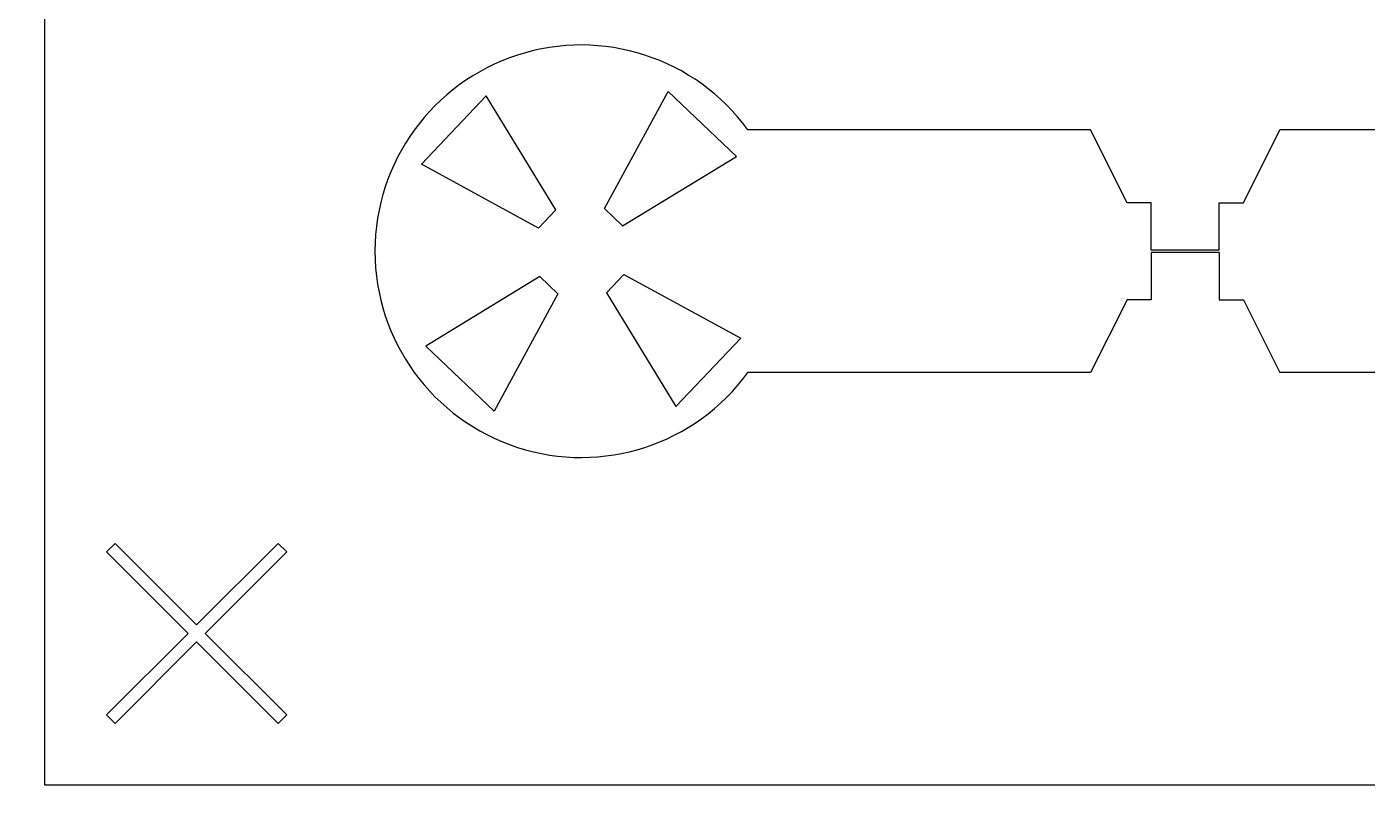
# Model space of a CAD drawing. Header units: inches. Extents: x -271009 to 5700, y -37000 to 38138.
# Drawn here: x -130608 to -125000, y -8627 to -5405 of the extents above; entities that cross this region are included whole.
import ezdxf

# ---------------------------------------------------------------- set-up
doc = ezdxf.new("R2010")
doc.units = ezdxf.units.IN
doc.header["$MEASUREMENT"] = 0

msp = doc.modelspace()

# ---------------------------------------------------------------- linework, layer by layer
for p, q in [((-128957.1, -5979.5), (-128685.4, -5694.1)), ((-128394.4, -6170.5), (-128685.4, -5694.1)), ((-128191.5, -6165.5), (-127924.4, -5675.3)), ((-127639, -5946.9), (-127924.4, -5675.3)), ((-126157.1, -5836.3), (-127590.9, -5836.3)), ((-126004.9, -6140.7), (-126157.1, -5836.3)), ((-125517.7, -6140.7), (-125365.4, -5836.3)), ((-122409.1, -5836.3), (-125365.4, -5836.3)), ((-128466.9, -6246.6), (-128957.1, -5979.5)), ((-128115.4, -6237.9), (-127639, -5946.9)), ((-128115.4, -6237.9), (-128191.5, -6165.5)), ((-125903.4, -6140.7), (-126004.9, -6140.7)), ((-125903.4, -6339.1), (-125903.4, -6140.7)), ((-125619.2, -6339.1), (-125619.2, -6140.7)), ((-125619.2, -6140.7), (-125517.7, -6140.7)), ((-128466.9, -6246.6), (-128394.4, -6170.5)), ((-125619.2, -6339.1), (-125903.4, -6339.1)), ((-125619.2, -6348.4), (-125903.4, -6348.4)), ((-125903.4, -6348.4), (-125903.4, -6546.7)), ((-125619.2, -6348.4), (-125619.2, -6546.7)), ((-128110.3, -6440.9), (-128182.8, -6517)), ((-128110.3, -6440.9), (-127620.1, -6708)), ((-128461.8, -6449.6), (-128938.2, -6740.6)), ((-128461.8, -6449.6), (-128385.7, -6522)), ((-128385.7, -6522), (-128652.8, -7012.2)), ((-128182.8, -6517), (-127891.8, -6993.4)), ((-126004.9, -6546.7), (-126157.1, -6851.2)), ((-125903.4, -6546.7), (-126004.9, -6546.7)), ((-125619.2, -6546.7), (-125517.7, -6546.7)), ((-125517.7, -6546.7), (-125365.4, -6851.2)), ((-127620.1, -6708), (-127891.8, -6993.4)), ((-128938.2, -6740.6), (-128652.8, -7012.2)), ((-126157.1, -6851.2), (-127590.9, -6851.2)), ((-122409.1, -6851.2), (-125365.4, -6851.2)), ((-130238.3, -7565.6), (-130274.2, -7601.5)), ((-129897.4, -7906.5), (-130238.3, -7565.6)), ((-129556.5, -7565.6), (-129897.4, -7906.5)), ((-129520.6, -7601.5), (-129556.5, -7565.6)), ((-130274.2, -7601.5), (-129933.3, -7942.4)), ((-129861.5, -7942.4), (-129520.6, -7601.5)), ((-129933.3, -7942.4), (-130274.2, -8283.3)), ((-129520.6, -8283.3), (-129861.5, -7942.4)), ((-130238.3, -8319.2), (-129897.4, -7978.3)), ((-129897.4, -7978.3), (-129556.5, -8319.2)), ((-130274.2, -8283.3), (-130238.3, -8319.2)), ((-129556.5, -8319.2), (-129520.6, -8283.3))]:
    msp.add_line(p, q)
msp.add_lwpolyline([(-137000, 35000, 6), (-113000, 35000)], format="xyb", close=True)
msp.add_lwpolyline([(-119468.2, -8576.7), (-130531.8, -8576.7), (-130531.8, -50.7), (-119468.2, -50.7)], close=True)
msp.add_arc((-128288.6, -6343.7), 862.7, 36.0319, 323.9681)

doc.saveas('drawing.dxf')
